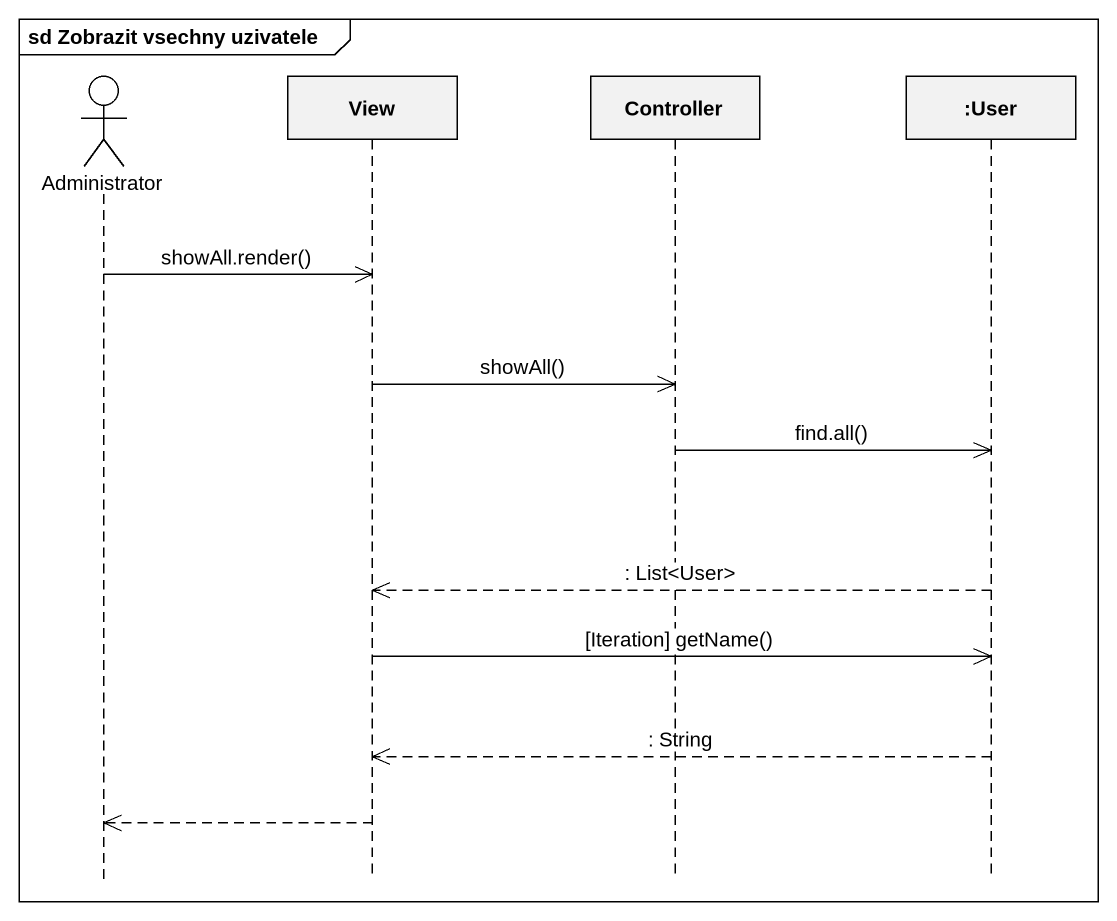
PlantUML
@startuml
mainframe sd Zobrazit vsechny uzivatele
hide footbox
actor Administrator
participant View
participant Controller
participant ":User" as User

Administrator ->> View : showAll.render()
View ->> Controller : showAll()
Controller ->> User : find.all()
User -->> View : : List<User>
View ->> User : [Iteration] getName()
User -->> View : : String
View -->> Administrator
@enduml
